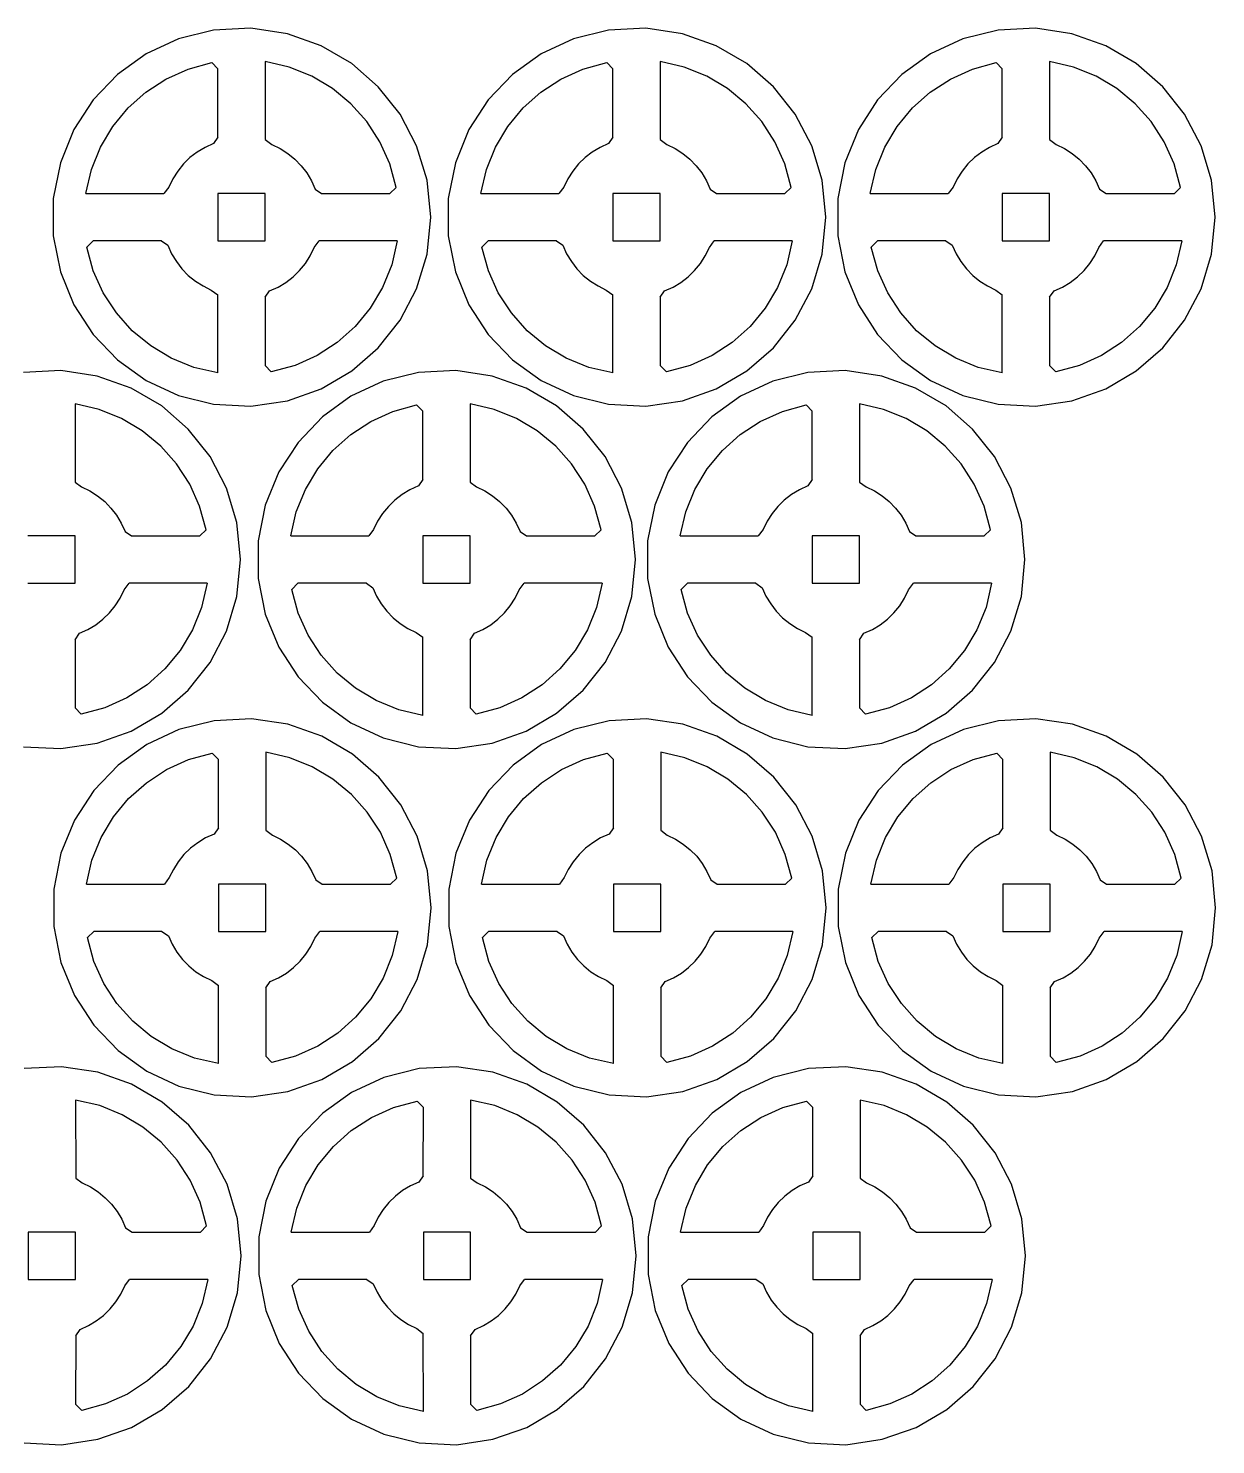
# Model space of a CAD drawing. Extents: x -453 to 453, y -307 to 307.
# Drawn here: x 261.2 to 449.5, y -246 to -21.4 of the extents above; entities that cross this region are included whole.
import ezdxf

# ---------------------------------------------------------------- set-up
doc = ezdxf.new("R2010")
doc.units = 0
doc.header["$MEASUREMENT"] = 0
doc.layers.get('0').update_dxf_attribs({"linetype": 'CONTINUOUS'})

msp = doc.modelspace()

# ---------------------------------------------------------------- linework, layer by layer
for p, q in [((290.6, -21.66), (285.01, -23.05)), ((296.52, -21.37), (290.6, -21.66)), ((302.3, -22.23), (296.52, -21.37)), ((307.67, -24.13), (302.3, -22.23)), ((353.24, -21.66), (347.66, -23.05)), ((359.17, -21.37), (353.24, -21.66)), ((364.95, -22.23), (359.17, -21.37)), ((370.31, -24.13), (364.95, -22.23)), ((415.01, -21.66), (409.42, -23.05)), ((420.93, -21.37), (415.01, -21.66)), ((426.71, -22.23), (420.93, -21.37)), ((432.08, -24.13), (426.71, -22.23)), ((285.01, -23.05), (279.89, -25.43)), ((312.51, -26.96), (307.67, -24.13)), ((347.66, -23.05), (342.54, -25.43)), ((375.16, -26.96), (370.31, -24.13)), ((409.42, -23.05), (404.3, -25.43)), ((436.92, -26.96), (432.08, -24.13)), ((279.89, -25.43), (275.35, -28.7)), ((286.54, -27.83), (290.3, -26.8)), ((290.3, -26.8), (291.27, -27.8)), ((302.59, -27.52), (298.78, -26.64)), ((298.78, -26.64), (298.78, -39.02)), ((342.54, -25.43), (338, -28.7)), ((349.18, -27.83), (352.95, -26.8)), ((352.95, -26.8), (353.92, -27.8)), ((365.24, -27.52), (361.42, -26.64)), ((361.42, -26.64), (361.43, -39.02)), ((404.3, -25.43), (399.76, -28.7)), ((410.95, -27.83), (414.71, -26.8)), ((414.71, -26.8), (415.68, -27.8)), ((427, -27.52), (423.18, -26.64)), ((423.18, -26.64), (423.19, -39.02)), ((275.35, -28.7), (271.5, -32.73)), ((283.04, -29.41), (286.54, -27.83)), ((291.27, -38.64), (291.27, -27.8)), ((306.16, -28.96), (302.59, -27.52)), ((309.43, -30.92), (306.16, -28.96)), ((316.72, -30.63), (312.51, -26.96)), ((338, -28.7), (334.14, -32.73)), ((345.69, -29.41), (349.18, -27.83)), ((353.92, -38.64), (353.92, -27.8)), ((368.81, -28.96), (365.24, -27.52)), ((372.08, -30.92), (368.81, -28.96)), ((379.37, -30.63), (375.16, -26.96)), ((399.76, -28.7), (395.91, -32.73)), ((407.45, -29.41), (410.95, -27.83)), ((415.68, -38.64), (415.68, -27.8)), ((430.57, -28.96), (427, -27.52)), ((433.84, -30.92), (430.57, -28.96)), ((441.13, -30.63), (436.92, -26.96)), ((279.85, -31.48), (283.04, -29.41)), ((312.36, -33.33), (309.43, -30.92)), ((320.19, -35.01), (316.72, -30.63)), ((342.5, -31.48), (345.69, -29.41)), ((375, -33.33), (372.08, -30.92)), ((382.83, -35.01), (379.37, -30.63)), ((404.26, -31.48), (407.45, -29.41)), ((436.77, -33.33), (433.84, -30.92)), ((444.6, -35.01), (441.13, -30.63)), ((271.5, -32.73), (268.44, -37.43)), ((277.02, -34), (279.85, -31.48)), ((314.88, -36.16), (312.36, -33.33)), ((334.14, -32.73), (331.09, -37.43)), ((339.67, -34), (342.5, -31.48)), ((377.53, -36.16), (375, -33.33)), ((395.91, -32.73), (392.85, -37.43)), ((401.43, -34), (404.26, -31.48)), ((439.29, -36.16), (436.77, -33.33)), ((274.61, -36.93), (277.02, -34)), ((322.8, -39.99), (320.19, -35.01)), ((337.25, -36.93), (339.67, -34)), ((385.45, -39.99), (382.83, -35.01)), ((399.02, -36.93), (401.43, -34)), ((447.21, -39.99), (444.6, -35.01)), ((268.44, -37.43), (266.3, -42.68)), ((272.65, -40.2), (274.61, -36.93)), ((316.95, -39.35), (314.88, -36.16)), ((331.09, -37.43), (328.94, -42.68)), ((335.3, -40.2), (337.25, -36.93)), ((379.6, -39.35), (377.53, -36.16)), ((392.85, -37.43), (390.71, -42.68)), ((397.06, -40.2), (399.02, -36.93)), ((441.36, -39.35), (439.29, -36.16)), ((271.21, -43.77), (272.65, -40.2)), ((289.24, -40.25), (288, -41)), ((290.57, -39.65), (289.24, -40.25)), ((291.27, -38.64), (290.57, -39.65)), ((298.78, -39.02), (299.82, -39.79)), ((299.82, -39.79), (301.13, -40.43)), ((301.13, -40.43), (302.35, -41.21)), ((318.53, -42.85), (316.95, -39.35)), ((324.45, -45.47), (322.8, -39.99)), ((333.86, -43.77), (335.3, -40.2)), ((351.89, -40.25), (350.64, -41)), ((353.22, -39.65), (351.89, -40.25)), ((353.92, -38.64), (353.22, -39.65)), ((361.43, -39.02), (362.46, -39.79)), ((362.46, -39.79), (363.78, -40.43)), ((363.78, -40.43), (365, -41.21)), ((381.18, -42.85), (379.6, -39.35)), ((387.1, -45.47), (385.45, -39.99)), ((395.62, -43.77), (397.06, -40.2)), ((413.65, -40.25), (412.41, -41)), ((414.98, -39.65), (413.65, -40.25)), ((415.68, -38.64), (414.98, -39.65)), ((423.19, -39.02), (424.23, -39.79)), ((424.23, -39.79), (425.54, -40.43)), ((425.54, -40.43), (426.76, -41.21)), ((442.94, -42.85), (441.36, -39.35)), ((448.86, -45.47), (447.21, -39.99)), ((266.3, -42.68), (265.17, -48.36)), ((286.85, -41.88), (285.81, -42.89)), ((288, -41), (286.85, -41.88)), ((302.35, -41.21), (303.47, -42.12)), ((303.47, -42.12), (304.48, -43.16)), ((328.94, -42.68), (327.82, -48.36)), ((349.5, -41.88), (348.46, -42.89)), ((350.64, -41), (349.5, -41.88)), ((365, -41.21), (366.12, -42.12)), ((366.12, -42.12), (367.12, -43.16)), ((390.71, -42.68), (389.58, -48.36)), ((411.26, -41.88), (410.22, -42.89)), ((412.41, -41), (411.26, -41.88)), ((426.76, -41.21), (427.88, -42.12)), ((427.88, -42.12), (428.89, -43.16)), ((270.33, -47.58), (271.21, -43.77)), ((284.9, -44.01), (284.12, -45.23)), ((285.81, -42.89), (284.9, -44.01)), ((304.48, -43.16), (305.36, -44.31)), ((305.36, -44.31), (306.11, -45.55)), ((319.56, -46.61), (318.53, -42.85)), ((332.97, -47.58), (333.86, -43.77)), ((347.55, -44.01), (346.76, -45.23)), ((348.46, -42.89), (347.55, -44.01)), ((367.12, -43.16), (368.01, -44.31)), ((368.01, -44.31), (368.75, -45.55)), ((382.2, -46.61), (381.18, -42.85)), ((394.74, -47.58), (395.62, -43.77)), ((409.31, -44.01), (408.53, -45.23)), ((410.22, -42.89), (409.31, -44.01)), ((428.89, -43.16), (429.77, -44.31)), ((429.77, -44.31), (430.52, -45.55)), ((443.97, -46.61), (442.94, -42.85)), ((283.48, -46.54), (282.71, -47.58)), ((284.12, -45.23), (283.48, -46.54)), ((306.11, -45.55), (306.71, -46.88)), ((306.71, -46.88), (307.72, -47.58)), ((318.56, -47.58), (319.56, -46.61)), ((325.03, -51.34), (324.45, -45.47)), ((346.12, -46.54), (345.36, -47.58)), ((346.76, -45.23), (346.12, -46.54)), ((368.75, -45.55), (369.35, -46.88)), ((369.35, -46.88), (370.37, -47.58)), ((381.21, -47.58), (382.2, -46.61)), ((387.67, -51.34), (387.1, -45.47)), ((407.89, -46.54), (407.12, -47.58)), ((408.53, -45.23), (407.89, -46.54)), ((430.52, -45.55), (431.12, -46.88)), ((431.12, -46.88), (432.13, -47.58)), ((442.97, -47.58), (443.97, -46.61)), ((449.43, -51.34), (448.86, -45.47)), ((265.17, -48.36), (265.17, -54.31)), ((270.33, -47.58), (282.71, -47.58)), ((298.78, -47.58), (291.28, -47.58)), ((291.28, -47.58), (291.28, -55.09)), ((298.78, -55.09), (298.78, -47.58)), ((307.72, -47.58), (318.56, -47.58)), ((327.82, -48.36), (327.82, -54.31)), ((332.97, -47.58), (345.36, -47.58)), ((353.92, -47.58), (353.92, -55.09)), ((361.42, -47.58), (353.92, -47.58)), ((361.42, -55.09), (361.42, -47.58)), ((370.37, -47.58), (381.21, -47.58)), ((389.58, -48.36), (389.58, -54.31)), ((394.74, -47.58), (407.12, -47.58)), ((415.68, -47.58), (415.68, -55.09)), ((423.18, -47.58), (415.68, -47.58)), ((423.18, -55.09), (423.18, -47.58)), ((432.13, -47.58), (442.97, -47.58)), ((324.45, -57.2), (325.03, -51.34)), ((387.1, -57.2), (387.67, -51.34)), ((448.86, -57.2), (449.43, -51.34)), ((265.17, -54.31), (266.3, -59.99)), ((270.49, -56.06), (271.49, -55.09)), ((271.52, -59.82), (270.49, -56.06)), ((282.33, -55.09), (271.49, -55.09)), ((282.33, -55.09), (283.34, -55.79)), ((283.34, -55.79), (283.94, -57.12)), ((291.28, -55.09), (298.78, -55.09)), ((305.93, -57.44), (306.57, -56.13)), ((306.57, -56.13), (307.34, -55.09)), ((319.72, -55.09), (307.34, -55.09)), ((319.72, -55.09), (318.84, -58.9)), ((327.82, -54.31), (328.94, -59.99)), ((333.14, -56.06), (334.14, -55.09)), ((334.17, -59.82), (333.14, -56.06)), ((344.97, -55.09), (334.14, -55.09)), ((344.97, -55.09), (345.99, -55.79)), ((345.99, -55.79), (346.59, -57.12)), ((353.92, -55.09), (361.42, -55.09)), ((368.58, -57.44), (369.22, -56.13)), ((369.22, -56.13), (369.98, -55.09)), ((382.37, -55.09), (369.98, -55.09)), ((382.37, -55.09), (381.49, -58.9)), ((389.58, -54.31), (390.71, -59.99)), ((394.9, -56.06), (395.9, -55.09)), ((395.93, -59.82), (394.9, -56.06)), ((406.74, -55.09), (395.9, -55.09)), ((406.74, -55.09), (407.75, -55.79)), ((407.75, -55.79), (408.35, -57.12)), ((415.68, -55.09), (423.18, -55.09)), ((430.34, -57.44), (430.98, -56.13)), ((430.98, -56.13), (431.75, -55.09)), ((444.13, -55.09), (431.75, -55.09)), ((444.13, -55.09), (443.25, -58.9)), ((283.94, -57.12), (284.69, -58.36)), ((284.69, -58.36), (285.57, -59.51)), ((305.15, -58.66), (305.93, -57.44)), ((322.8, -62.68), (324.45, -57.2)), ((346.59, -57.12), (347.34, -58.36)), ((347.34, -58.36), (348.22, -59.51)), ((367.8, -58.66), (368.58, -57.44)), ((385.45, -62.68), (387.1, -57.2)), ((408.35, -57.12), (409.1, -58.36)), ((409.1, -58.36), (409.98, -59.51)), ((429.56, -58.66), (430.34, -57.44)), ((447.21, -62.68), (448.86, -57.2)), ((266.3, -59.99), (268.44, -65.24)), ((273.1, -63.32), (271.52, -59.82)), ((285.57, -59.51), (286.58, -60.55)), ((286.58, -60.55), (287.7, -61.46)), ((303.2, -60.79), (304.24, -59.78)), ((304.24, -59.78), (305.15, -58.66)), ((318.84, -58.9), (317.4, -62.47)), ((328.94, -59.99), (331.09, -65.24)), ((335.74, -63.32), (334.17, -59.82)), ((348.22, -59.51), (349.23, -60.55)), ((349.23, -60.55), (350.35, -61.46)), ((365.85, -60.79), (366.88, -59.78)), ((366.88, -59.78), (367.8, -58.66)), ((381.49, -58.9), (380.04, -62.47)), ((390.71, -59.99), (392.85, -65.24)), ((397.51, -63.32), (395.93, -59.82)), ((409.98, -59.51), (410.99, -60.55)), ((410.99, -60.55), (412.11, -61.46)), ((427.61, -60.79), (428.65, -59.78)), ((428.65, -59.78), (429.56, -58.66)), ((443.25, -58.9), (441.81, -62.47)), ((287.7, -61.46), (288.92, -62.24)), ((288.92, -62.24), (290.23, -62.88)), ((290.23, -62.88), (291.27, -63.65)), ((299.48, -63.02), (300.81, -62.42)), ((300.81, -62.42), (302.05, -61.67)), ((302.05, -61.67), (303.2, -60.79)), ((317.4, -62.47), (315.44, -65.74)), ((320.19, -67.66), (322.8, -62.68)), ((350.35, -61.46), (351.57, -62.24)), ((351.57, -62.24), (352.88, -62.88)), ((352.88, -62.88), (353.92, -63.65)), ((362.12, -63.02), (363.46, -62.42)), ((363.46, -62.42), (364.7, -61.67)), ((364.7, -61.67), (365.85, -60.79)), ((380.04, -62.47), (378.09, -65.74)), ((382.83, -67.66), (385.45, -62.68)), ((412.11, -61.46), (413.33, -62.24)), ((413.33, -62.24), (414.64, -62.88)), ((414.64, -62.88), (415.68, -63.65)), ((423.89, -63.02), (425.22, -62.42)), ((425.22, -62.42), (426.46, -61.67)), ((426.46, -61.67), (427.61, -60.79)), ((441.81, -62.47), (439.85, -65.74)), ((444.6, -67.66), (447.21, -62.68)), ((275.17, -66.51), (273.1, -63.32)), ((291.27, -76.03), (291.27, -63.65)), ((298.78, -64.03), (299.48, -63.02)), ((298.78, -64.03), (298.78, -74.87)), ((337.82, -66.51), (335.74, -63.32)), ((353.92, -76.03), (353.92, -63.65)), ((361.43, -64.03), (361.42, -74.87)), ((361.43, -64.03), (362.12, -63.02)), ((399.58, -66.51), (397.51, -63.32)), ((415.68, -76.03), (415.68, -63.65)), ((423.19, -64.03), (423.89, -63.02)), ((423.19, -64.03), (423.19, -74.87)), ((268.44, -65.24), (271.5, -69.94)), ((277.69, -69.34), (275.17, -66.51)), ((315.44, -65.74), (313.03, -68.67)), ((331.09, -65.24), (334.14, -69.94)), ((340.34, -69.34), (337.82, -66.51)), ((378.09, -65.74), (375.67, -68.67)), ((392.85, -65.24), (395.91, -69.94)), ((402.1, -69.34), (399.58, -66.51)), ((439.85, -65.74), (437.44, -68.67)), ((280.62, -71.75), (277.69, -69.34)), ((313.03, -68.67), (310.2, -71.19)), ((316.72, -72.04), (320.19, -67.66)), ((343.26, -71.75), (340.34, -69.34)), ((375.67, -68.67), (372.84, -71.19)), ((379.37, -72.04), (382.83, -67.66)), ((405.03, -71.75), (402.1, -69.34)), ((437.44, -68.67), (434.61, -71.19)), ((441.13, -72.04), (444.6, -67.66)), ((271.5, -69.94), (275.35, -73.97)), ((283.89, -73.71), (280.62, -71.75)), ((310.2, -71.19), (307.01, -73.26)), ((334.14, -69.94), (338, -73.97)), ((346.53, -73.71), (343.26, -71.75)), ((372.84, -71.19), (369.66, -73.26)), ((395.91, -69.94), (399.76, -73.97)), ((408.3, -73.71), (405.03, -71.75)), ((434.61, -71.19), (431.42, -73.26)), ((275.35, -73.97), (279.89, -77.24)), ((287.46, -75.15), (283.89, -73.71)), ((307.01, -73.26), (303.51, -74.84)), ((312.51, -75.71), (316.72, -72.04)), ((338, -73.97), (342.54, -77.24)), ((350.1, -75.15), (346.53, -73.71)), ((369.66, -73.26), (366.16, -74.84)), ((375.16, -75.71), (379.37, -72.04)), ((399.76, -73.97), (404.3, -77.24)), ((411.87, -75.15), (408.3, -73.71)), ((431.42, -73.26), (427.92, -74.84)), ((436.92, -75.71), (441.13, -72.04)), ((266.37, -75.67), (260.44, -75.96)), ((272.15, -76.53), (266.37, -75.67)), ((291.27, -76.03), (287.46, -75.15)), ((299.75, -75.87), (298.78, -74.87)), ((303.51, -74.84), (299.75, -75.87)), ((307.67, -78.54), (312.51, -75.71)), ((323.09, -75.96), (317.5, -77.35)), ((329.02, -75.67), (323.09, -75.96)), ((334.79, -76.53), (329.02, -75.67)), ((353.92, -76.03), (350.1, -75.15)), ((362.4, -75.87), (361.42, -74.87)), ((366.16, -74.84), (362.4, -75.87)), ((370.31, -78.54), (375.16, -75.71)), ((384.85, -75.96), (379.27, -77.35)), ((390.78, -75.67), (384.85, -75.96)), ((396.56, -76.53), (390.78, -75.67)), ((415.68, -76.03), (411.87, -75.15)), ((424.16, -75.87), (423.19, -74.87)), ((427.92, -74.84), (424.16, -75.87)), ((432.08, -78.54), (436.92, -75.71)), ((277.51, -78.43), (272.15, -76.53)), ((282.36, -81.27), (277.51, -78.43)), ((279.89, -77.24), (285.01, -79.62)), ((302.3, -80.44), (307.67, -78.54)), ((317.5, -77.35), (312.38, -79.74)), ((340.16, -78.43), (334.79, -76.53)), ((345, -81.27), (340.16, -78.43)), ((342.54, -77.24), (347.66, -79.62)), ((364.95, -80.44), (370.31, -78.54)), ((379.27, -77.35), (374.15, -79.74)), ((401.92, -78.43), (396.56, -76.53)), ((406.77, -81.27), (401.92, -78.43)), ((404.3, -77.24), (409.42, -79.62)), ((426.71, -80.44), (432.08, -78.54)), ((285.01, -79.62), (290.6, -81.01)), ((296.52, -81.3), (302.3, -80.44)), ((312.38, -79.74), (307.84, -83)), ((347.66, -79.62), (353.24, -81.01)), ((359.17, -81.3), (364.95, -80.44)), ((374.15, -79.74), (369.61, -83)), ((409.42, -79.62), (415.01, -81.01)), ((420.93, -81.3), (426.71, -80.44)), ((272.44, -81.82), (268.62, -80.94)), ((268.62, -80.94), (268.63, -93.33)), ((276.01, -83.27), (272.44, -81.82)), ((286.57, -84.93), (282.36, -81.27)), ((290.6, -81.01), (296.52, -81.3)), ((307.84, -83), (303.99, -87.04)), ((315.53, -83.71), (319.03, -82.13)), ((319.03, -82.13), (322.79, -81.11)), ((322.79, -81.11), (323.77, -82.1)), ((323.77, -92.94), (323.77, -82.1)), ((335.09, -81.82), (331.27, -80.94)), ((331.27, -80.94), (331.27, -93.33)), ((338.66, -83.27), (335.09, -81.82)), ((349.21, -84.93), (345, -81.27)), ((353.24, -81.01), (359.17, -81.3)), ((369.61, -83), (365.75, -87.04)), ((377.3, -83.71), (380.8, -82.13)), ((380.8, -82.13), (384.56, -81.11)), ((384.56, -81.11), (385.53, -82.1)), ((385.53, -92.94), (385.53, -82.1)), ((396.85, -81.82), (393.03, -80.94)), ((393.03, -80.94), (393.04, -93.33)), ((400.42, -83.27), (396.85, -81.82)), ((410.98, -84.93), (406.77, -81.27)), ((415.01, -81.01), (420.93, -81.3)), ((279.28, -85.22), (276.01, -83.27)), ((282.2, -87.64), (279.28, -85.22)), ((290.04, -89.31), (286.57, -84.93)), ((312.35, -85.78), (315.53, -83.71)), ((341.93, -85.22), (338.66, -83.27)), ((344.85, -87.64), (341.93, -85.22)), ((352.68, -89.31), (349.21, -84.93)), ((374.11, -85.78), (377.3, -83.71)), ((403.69, -85.22), (400.42, -83.27)), ((406.61, -87.64), (403.69, -85.22)), ((414.45, -89.31), (410.98, -84.93)), ((303.99, -87.04), (300.94, -91.73)), ((309.52, -88.31), (312.35, -85.78)), ((365.75, -87.04), (362.7, -91.73)), ((371.28, -88.31), (374.11, -85.78)), ((284.73, -90.46), (282.2, -87.64)), ((292.65, -94.29), (290.04, -89.31)), ((307.1, -91.23), (309.52, -88.31)), ((347.37, -90.46), (344.85, -87.64)), ((355.3, -94.29), (352.68, -89.31)), ((368.87, -91.23), (371.28, -88.31)), ((409.14, -90.46), (406.61, -87.64)), ((417.06, -94.29), (414.45, -89.31)), ((286.8, -93.65), (284.73, -90.46)), ((300.94, -91.73), (298.79, -96.98)), ((305.15, -94.5), (307.1, -91.23)), ((349.45, -93.65), (347.37, -90.46)), ((362.7, -91.73), (360.55, -96.98)), ((366.91, -94.5), (368.87, -91.23)), ((411.21, -93.65), (409.14, -90.46)), ((268.63, -93.33), (269.67, -94.09)), ((269.67, -94.09), (270.98, -94.73)), ((288.38, -97.15), (286.8, -93.65)), ((294.3, -99.77), (292.65, -94.29)), ((323.07, -93.96), (321.74, -94.56)), ((323.77, -92.94), (323.07, -93.96)), ((331.27, -93.33), (332.31, -94.09)), ((332.31, -94.09), (333.62, -94.73)), ((351.02, -97.15), (349.45, -93.65)), ((356.94, -99.77), (355.3, -94.29)), ((384.83, -93.96), (383.5, -94.56)), ((385.53, -92.94), (384.83, -93.96)), ((393.04, -93.33), (394.07, -94.09)), ((394.07, -94.09), (395.39, -94.73)), ((412.79, -97.15), (411.21, -93.65)), ((418.71, -99.77), (417.06, -94.29)), ((270.98, -94.73), (272.2, -95.51)), ((272.2, -95.51), (273.32, -96.43)), ((273.32, -96.43), (274.32, -97.46)), ((303.7, -98.07), (305.15, -94.5)), ((319.34, -96.19), (318.31, -97.19)), ((320.49, -95.3), (319.34, -96.19)), ((321.74, -94.56), (320.49, -95.3)), ((333.62, -94.73), (334.85, -95.51)), ((334.85, -95.51), (335.96, -96.43)), ((335.96, -96.43), (336.97, -97.46)), ((365.47, -98.07), (366.91, -94.5)), ((381.11, -96.19), (380.07, -97.19)), ((382.25, -95.3), (381.11, -96.19)), ((383.5, -94.56), (382.25, -95.3)), ((395.39, -94.73), (396.61, -95.51)), ((396.61, -95.51), (397.73, -96.43)), ((397.73, -96.43), (398.73, -97.46)), ((274.32, -97.46), (275.21, -98.61)), ((275.21, -98.61), (275.95, -99.85)), ((289.41, -100.91), (288.38, -97.15)), ((298.79, -96.98), (297.67, -102.66)), ((302.82, -101.89), (303.7, -98.07)), ((317.39, -98.31), (316.61, -99.53)), ((318.31, -97.19), (317.39, -98.31)), ((336.97, -97.46), (337.85, -98.61)), ((337.85, -98.61), (338.6, -99.85)), ((352.05, -100.91), (351.02, -97.15)), ((360.55, -96.98), (359.43, -102.66)), ((364.59, -101.89), (365.47, -98.07)), ((379.16, -98.31), (378.37, -99.53)), ((380.07, -97.19), (379.16, -98.31)), ((398.73, -97.46), (399.62, -98.61)), ((399.62, -98.61), (400.36, -99.85)), ((413.81, -100.91), (412.79, -97.15)), ((275.95, -99.85), (276.56, -101.19)), ((288.41, -101.89), (289.41, -100.91)), ((294.87, -105.64), (294.3, -99.77)), ((315.97, -100.85), (315.21, -101.88)), ((316.61, -99.53), (315.97, -100.85)), ((338.6, -99.85), (339.2, -101.19)), ((351.05, -101.89), (352.05, -100.91)), ((357.52, -105.64), (356.94, -99.77)), ((377.74, -100.85), (376.97, -101.88)), ((378.37, -99.53), (377.74, -100.85)), ((400.36, -99.85), (400.97, -101.19)), ((412.82, -101.89), (413.81, -100.91)), ((419.28, -105.64), (418.71, -99.77)), ((268.62, -101.89), (261.12, -101.89)), ((268.62, -109.39), (268.62, -101.89)), ((276.56, -101.19), (277.57, -101.88)), ((277.57, -101.88), (288.41, -101.89)), ((297.67, -102.66), (297.67, -108.61)), ((302.82, -101.89), (315.21, -101.88)), ((323.77, -101.89), (323.77, -109.39)), ((331.27, -101.89), (323.77, -101.89)), ((331.27, -109.39), (331.27, -101.89)), ((339.2, -101.19), (340.22, -101.88)), ((340.22, -101.88), (351.05, -101.89)), ((359.43, -102.66), (359.43, -108.61)), ((364.59, -101.89), (376.97, -101.88)), ((385.53, -101.89), (385.53, -109.39)), ((393.03, -101.89), (385.53, -101.89)), ((393.03, -109.39), (393.03, -101.89)), ((400.97, -101.19), (401.98, -101.88)), ((401.98, -101.88), (412.82, -101.89)), ((294.3, -111.5), (294.87, -105.64)), ((356.94, -111.5), (357.52, -105.64)), ((418.71, -111.5), (419.28, -105.64)), ((261.12, -109.39), (268.62, -109.39)), ((276.42, -110.43), (277.18, -109.39)), ((289.57, -109.39), (277.18, -109.39)), ((289.57, -109.39), (288.69, -113.21)), ((297.67, -108.61), (298.79, -114.3)), ((302.99, -110.36), (303.98, -109.39)), ((314.82, -109.39), (303.98, -109.39)), ((314.82, -109.39), (315.84, -110.09)), ((323.77, -109.39), (331.27, -109.39)), ((339.07, -110.43), (339.83, -109.39)), ((352.22, -109.39), (339.83, -109.39)), ((352.22, -109.39), (351.33, -113.21)), ((359.43, -108.61), (360.55, -114.3)), ((364.75, -110.36), (365.75, -109.39)), ((376.58, -109.39), (365.75, -109.39)), ((376.58, -109.39), (377.6, -110.09)), ((385.53, -109.39), (393.03, -109.39)), ((400.83, -110.43), (401.59, -109.39)), ((413.98, -109.39), (401.59, -109.39)), ((413.98, -109.39), (413.1, -113.21)), ((275, -112.96), (275.78, -111.74)), ((275.78, -111.74), (276.42, -110.43)), ((292.65, -116.98), (294.3, -111.5)), ((304.01, -114.12), (302.99, -110.36)), ((315.84, -110.09), (316.44, -111.42)), ((316.44, -111.42), (317.19, -112.67)), ((337.64, -112.96), (338.43, -111.74)), ((338.43, -111.74), (339.07, -110.43)), ((355.3, -116.98), (356.94, -111.5)), ((365.78, -114.12), (364.75, -110.36)), ((377.6, -110.09), (378.2, -111.42)), ((378.2, -111.42), (378.95, -112.67)), ((399.41, -112.96), (400.19, -111.74)), ((400.19, -111.74), (400.83, -110.43)), ((417.06, -116.98), (418.71, -111.5)), ((273.05, -115.09), (274.08, -114.08)), ((274.08, -114.08), (275, -112.96)), ((288.69, -113.21), (287.24, -116.78)), ((298.79, -114.3), (300.94, -119.54)), ((305.59, -117.62), (304.01, -114.12)), ((317.19, -112.67), (318.07, -113.81)), ((318.07, -113.81), (319.07, -114.85)), ((335.69, -115.09), (336.73, -114.08)), ((336.73, -114.08), (337.64, -112.96)), ((351.33, -113.21), (349.89, -116.78)), ((360.55, -114.3), (362.7, -119.54)), ((367.35, -117.62), (365.78, -114.12)), ((378.95, -112.67), (379.83, -113.81)), ((379.83, -113.81), (380.84, -114.85)), ((397.46, -115.09), (398.49, -114.08)), ((398.49, -114.08), (399.41, -112.96)), ((413.1, -113.21), (411.65, -116.78)), ((269.32, -117.32), (270.66, -116.72)), ((270.66, -116.72), (271.9, -115.97)), ((271.9, -115.97), (273.05, -115.09)), ((287.24, -116.78), (285.29, -120.05)), ((319.07, -114.85), (320.19, -115.76)), ((320.19, -115.76), (321.42, -116.55)), ((321.42, -116.55), (322.73, -117.18)), ((331.97, -117.32), (333.3, -116.72)), ((333.3, -116.72), (334.55, -115.97)), ((334.55, -115.97), (335.69, -115.09)), ((349.89, -116.78), (347.94, -120.05)), ((380.84, -114.85), (381.96, -115.76)), ((381.96, -115.76), (383.18, -116.55)), ((383.18, -116.55), (384.49, -117.18)), ((393.73, -117.32), (395.07, -116.72)), ((395.07, -116.72), (396.31, -115.97)), ((396.31, -115.97), (397.46, -115.09)), ((411.65, -116.78), (409.7, -120.05)), ((268.63, -118.34), (268.62, -129.17)), ((268.63, -118.34), (269.32, -117.32)), ((290.04, -121.97), (292.65, -116.98)), ((307.66, -120.81), (305.59, -117.62)), ((322.73, -117.18), (323.77, -117.95)), ((323.77, -130.34), (323.77, -117.95)), ((331.27, -118.34), (331.97, -117.32)), ((331.27, -118.34), (331.27, -129.17)), ((352.68, -121.97), (355.3, -116.98)), ((369.43, -120.81), (367.35, -117.62)), ((384.49, -117.18), (385.53, -117.95)), ((385.53, -130.34), (385.53, -117.95)), ((393.04, -118.34), (393.03, -129.17)), ((393.04, -118.34), (393.73, -117.32)), ((414.45, -121.97), (417.06, -116.98)), ((285.29, -120.05), (282.87, -122.97)), ((300.94, -119.54), (303.99, -124.24)), ((310.19, -123.64), (307.66, -120.81)), ((347.94, -120.05), (345.52, -122.97)), ((362.7, -119.54), (365.75, -124.24)), ((371.95, -123.64), (369.43, -120.81)), ((409.7, -120.05), (407.28, -122.97)), ((282.87, -122.97), (280.05, -125.49)), ((286.57, -126.35), (290.04, -121.97)), ((345.52, -122.97), (342.69, -125.49)), ((349.21, -126.35), (352.68, -121.97)), ((407.28, -122.97), (404.46, -125.49)), ((410.98, -126.35), (414.45, -121.97)), ((280.05, -125.49), (276.86, -127.57)), ((303.99, -124.24), (307.84, -128.27)), ((313.11, -126.05), (310.19, -123.64)), ((342.69, -125.49), (339.5, -127.57)), ((365.75, -124.24), (369.61, -128.27)), ((374.87, -126.05), (371.95, -123.64)), ((404.46, -125.49), (401.27, -127.57)), ((276.86, -127.57), (273.36, -129.14)), ((282.36, -130.01), (286.57, -126.35)), ((316.38, -128.01), (313.11, -126.05)), ((319.95, -129.45), (316.38, -128.01)), ((339.5, -127.57), (336, -129.14)), ((345, -130.01), (349.21, -126.35)), ((378.14, -128.01), (374.87, -126.05)), ((381.71, -129.45), (378.14, -128.01)), ((401.27, -127.57), (397.77, -129.14)), ((406.77, -130.01), (410.98, -126.35)), ((269.6, -130.17), (268.62, -129.17)), ((273.36, -129.14), (269.6, -130.17)), ((277.51, -132.85), (282.36, -130.01)), ((307.84, -128.27), (312.38, -131.54)), ((323.77, -130.34), (319.95, -129.45)), ((332.24, -130.17), (331.27, -129.17)), ((336, -129.14), (332.24, -130.17)), ((340.16, -132.85), (345, -130.01)), ((369.61, -128.27), (374.15, -131.54)), ((385.53, -130.34), (381.71, -129.45)), ((394.01, -130.17), (393.03, -129.17)), ((397.77, -129.14), (394.01, -130.17)), ((401.92, -132.85), (406.77, -130.01)), ((290.68, -131.2), (285.1, -132.59)), ((296.61, -130.91), (290.68, -131.2)), ((302.39, -131.76), (296.61, -130.91)), ((307.75, -133.66), (302.39, -131.76)), ((312.38, -131.54), (317.5, -133.92)), ((353.33, -131.2), (347.74, -132.59)), ((359.26, -130.91), (353.33, -131.2)), ((365.03, -131.76), (359.26, -130.91)), ((370.4, -133.66), (365.03, -131.76)), ((374.15, -131.54), (379.27, -133.92)), ((415.09, -131.2), (409.51, -132.59)), ((421.02, -130.91), (415.09, -131.2)), ((426.8, -131.76), (421.02, -130.91)), ((432.16, -133.66), (426.8, -131.76)), ((266.37, -135.6), (272.15, -134.75)), ((272.15, -134.75), (277.51, -132.85)), ((285.1, -132.59), (279.98, -134.97)), ((312.6, -136.5), (307.75, -133.66)), ((317.5, -133.92), (323.09, -135.31)), ((329.02, -135.6), (334.79, -134.75)), ((334.79, -134.75), (340.16, -132.85)), ((347.74, -132.59), (342.62, -134.97)), ((375.24, -136.5), (370.4, -133.66)), ((379.27, -133.92), (384.85, -135.31)), ((390.78, -135.6), (396.56, -134.75)), ((396.56, -134.75), (401.92, -132.85)), ((409.51, -132.59), (404.39, -134.97)), ((437.01, -136.5), (432.16, -133.66)), ((260.44, -135.31), (266.37, -135.6)), ((279.98, -134.97), (275.44, -138.24)), ((286.63, -137.37), (290.39, -136.34)), ((290.39, -136.34), (291.36, -137.34)), ((302.68, -137.06), (298.86, -136.17)), ((298.86, -136.17), (298.87, -148.56)), ((316.81, -140.16), (312.6, -136.5)), ((323.09, -135.31), (329.02, -135.6)), ((342.62, -134.97), (338.08, -138.24)), ((349.27, -137.37), (353.03, -136.34)), ((353.03, -136.34), (354.01, -137.34)), ((365.33, -137.06), (361.51, -136.17)), ((361.51, -136.17), (361.51, -148.56)), ((379.45, -140.16), (375.24, -136.5)), ((384.85, -135.31), (390.78, -135.6)), ((404.39, -134.97), (399.85, -138.24)), ((411.04, -137.37), (414.8, -136.34)), ((414.8, -136.34), (415.77, -137.34)), ((427.09, -137.06), (423.27, -136.17)), ((423.27, -136.17), (423.28, -148.56)), ((441.22, -140.16), (437.01, -136.5)), ((275.44, -138.24), (271.58, -142.27)), ((279.94, -141.02), (283.13, -138.94)), ((283.13, -138.94), (286.63, -137.37)), ((291.36, -148.17), (291.36, -137.34)), ((306.25, -138.5), (302.68, -137.06)), ((309.52, -140.46), (306.25, -138.5)), ((338.08, -138.24), (334.23, -142.27)), ((342.58, -141.02), (345.77, -138.94)), ((345.77, -138.94), (349.27, -137.37)), ((354.01, -148.17), (354.01, -137.34)), ((368.9, -138.5), (365.33, -137.06)), ((372.17, -140.46), (368.9, -138.5)), ((399.85, -138.24), (395.99, -142.27)), ((404.35, -141.02), (407.54, -138.94)), ((407.54, -138.94), (411.04, -137.37)), ((415.77, -148.17), (415.77, -137.34)), ((430.66, -138.5), (427.09, -137.06)), ((433.93, -140.46), (430.66, -138.5)), ((277.11, -143.54), (279.94, -141.02)), ((312.44, -142.87), (309.52, -140.46)), ((320.28, -144.54), (316.81, -140.16)), ((339.76, -143.54), (342.58, -141.02)), ((375.09, -142.87), (372.17, -140.46)), ((382.92, -144.54), (379.45, -140.16)), ((401.52, -143.54), (404.35, -141.02)), ((436.85, -142.87), (433.93, -140.46)), ((444.69, -144.54), (441.22, -140.16)), ((271.58, -142.27), (268.53, -146.97)), ((274.7, -146.46), (277.11, -143.54)), ((314.97, -145.7), (312.44, -142.87)), ((334.23, -142.27), (331.18, -146.97)), ((337.34, -146.46), (339.76, -143.54)), ((377.61, -145.7), (375.09, -142.87)), ((395.99, -142.27), (392.94, -146.97)), ((399.11, -146.46), (401.52, -143.54)), ((439.38, -145.7), (436.85, -142.87)), ((317.04, -148.89), (314.97, -145.7)), ((322.89, -149.53), (320.28, -144.54)), ((379.69, -148.89), (377.61, -145.7)), ((385.54, -149.53), (382.92, -144.54)), ((441.45, -148.89), (439.38, -145.7)), ((447.3, -149.53), (444.69, -144.54)), ((268.53, -146.97), (266.38, -152.21)), ((272.74, -149.73), (274.7, -146.46)), ((291.36, -148.17), (290.66, -149.19)), ((331.18, -146.97), (329.03, -152.21)), ((335.39, -149.73), (337.34, -146.46)), ((354.01, -148.17), (353.31, -149.19)), ((392.94, -146.97), (390.79, -152.21)), ((397.15, -149.73), (399.11, -146.46)), ((415.77, -148.17), (415.07, -149.19)), ((271.3, -153.3), (272.74, -149.73)), ((289.33, -149.79), (288.08, -150.54)), ((290.66, -149.19), (289.33, -149.79)), ((298.87, -148.56), (299.91, -149.32)), ((299.91, -149.32), (301.22, -149.96)), ((301.22, -149.96), (302.44, -150.75)), ((318.62, -152.39), (317.04, -148.89)), ((324.54, -155.01), (322.89, -149.53)), ((333.94, -153.3), (335.39, -149.73)), ((351.97, -149.79), (350.73, -150.54)), ((353.31, -149.19), (351.97, -149.79)), ((361.51, -148.56), (362.55, -149.32)), ((362.55, -149.32), (363.86, -149.96)), ((363.86, -149.96), (365.08, -150.75)), ((381.26, -152.39), (379.69, -148.89)), ((387.18, -155.01), (385.54, -149.53)), ((395.71, -153.3), (397.15, -149.73)), ((413.74, -149.79), (412.49, -150.54)), ((415.07, -149.19), (413.74, -149.79)), ((423.28, -148.56), (424.31, -149.32)), ((424.31, -149.32), (425.63, -149.96)), ((425.63, -149.96), (426.85, -150.75)), ((443.03, -152.39), (441.45, -148.89)), ((448.95, -155.01), (447.3, -149.53)), ((266.38, -152.21), (265.26, -157.9)), ((285.9, -152.43), (284.99, -153.55)), ((286.94, -151.42), (285.9, -152.43)), ((288.08, -150.54), (286.94, -151.42)), ((302.44, -150.75), (303.56, -151.66)), ((303.56, -151.66), (304.56, -152.7)), ((304.56, -152.7), (305.45, -153.84)), ((319.65, -156.15), (318.62, -152.39)), ((329.03, -152.21), (327.9, -157.9)), ((348.55, -152.43), (347.63, -153.55)), ((349.58, -151.42), (348.55, -152.43)), ((350.73, -150.54), (349.58, -151.42)), ((365.08, -150.75), (366.2, -151.66)), ((366.2, -151.66), (367.21, -152.7)), ((367.21, -152.7), (368.09, -153.84)), ((382.29, -156.15), (381.26, -152.39)), ((390.79, -152.21), (389.67, -157.9)), ((410.31, -152.43), (409.4, -153.55)), ((411.35, -151.42), (410.31, -152.43)), ((412.49, -150.54), (411.35, -151.42)), ((426.85, -150.75), (427.97, -151.66)), ((427.97, -151.66), (428.97, -152.7)), ((428.97, -152.7), (429.86, -153.84)), ((444.05, -156.15), (443.03, -152.39)), ((270.42, -157.12), (271.3, -153.3)), ((284.21, -154.77), (283.57, -156.08)), ((284.99, -153.55), (284.21, -154.77)), ((305.45, -153.84), (306.19, -155.09)), ((333.06, -157.12), (333.94, -153.3)), ((346.85, -154.77), (346.21, -156.08)), ((347.63, -153.55), (346.85, -154.77)), ((368.09, -153.84), (368.84, -155.09)), ((394.83, -157.12), (395.71, -153.3)), ((408.61, -154.77), (407.98, -156.08)), ((409.4, -153.55), (408.61, -154.77)), ((429.86, -153.84), (430.6, -155.09)), ((270.42, -157.12), (282.8, -157.12)), ((283.57, -156.08), (282.8, -157.12)), ((298.86, -157.12), (291.36, -157.12)), ((291.36, -157.12), (291.36, -164.62)), ((298.86, -164.62), (298.86, -157.12)), ((306.19, -155.09), (306.8, -156.42)), ((306.8, -156.42), (307.81, -157.12)), ((307.81, -157.12), (318.65, -157.12)), ((318.65, -157.12), (319.65, -156.15)), ((325.11, -160.87), (324.54, -155.01)), ((333.06, -157.12), (345.45, -157.12)), ((346.21, -156.08), (345.45, -157.12)), ((354.01, -157.12), (354.01, -164.62)), ((361.51, -157.12), (354.01, -157.12)), ((361.51, -164.62), (361.51, -157.12)), ((368.84, -155.09), (369.44, -156.42)), ((369.44, -156.42), (370.46, -157.12)), ((370.46, -157.12), (381.29, -157.12)), ((381.29, -157.12), (382.29, -156.15)), ((387.76, -160.87), (387.18, -155.01)), ((394.83, -157.12), (407.21, -157.12)), ((407.98, -156.08), (407.21, -157.12)), ((415.77, -157.12), (415.77, -164.62)), ((423.27, -157.12), (415.77, -157.12)), ((423.27, -164.62), (423.27, -157.12)), ((430.6, -155.09), (431.2, -156.42)), ((431.2, -156.42), (432.22, -157.12)), ((432.22, -157.12), (443.06, -157.12)), ((443.06, -157.12), (444.05, -156.15)), ((449.52, -160.87), (448.95, -155.01)), ((265.26, -157.9), (265.26, -163.84)), ((327.9, -157.9), (327.9, -163.84)), ((389.67, -157.9), (389.67, -163.84)), ((324.54, -166.74), (325.11, -160.87)), ((387.18, -166.74), (387.76, -160.87)), ((448.95, -166.74), (449.52, -160.87)), ((265.26, -163.84), (266.38, -169.53)), ((327.9, -163.84), (329.03, -169.53)), ((389.67, -163.84), (390.79, -169.53)), ((270.58, -165.6), (271.58, -164.62)), ((271.61, -169.36), (270.58, -165.6)), ((282.41, -164.63), (271.58, -164.62)), ((282.41, -164.63), (283.43, -165.32)), ((283.43, -165.32), (284.03, -166.66)), ((291.36, -164.62), (298.86, -164.62)), ((306.02, -166.98), (306.66, -165.66)), ((306.66, -165.66), (307.42, -164.63)), ((319.81, -164.62), (307.42, -164.63)), ((319.81, -164.62), (318.93, -168.44)), ((333.23, -165.6), (334.22, -164.62)), ((334.25, -169.36), (333.23, -165.6)), ((345.06, -164.63), (334.22, -164.62)), ((345.06, -164.63), (346.08, -165.32)), ((346.08, -165.32), (346.68, -166.66)), ((354.01, -164.62), (361.51, -164.62)), ((368.67, -166.98), (369.31, -165.66)), ((369.31, -165.66), (370.07, -164.63)), ((382.46, -164.62), (370.07, -164.63)), ((382.46, -164.62), (381.57, -168.44)), ((394.99, -165.6), (395.99, -164.62)), ((396.02, -169.36), (394.99, -165.6)), ((406.82, -164.63), (395.99, -164.62)), ((406.82, -164.63), (407.84, -165.32)), ((407.84, -165.32), (408.44, -166.66)), ((415.77, -164.62), (423.27, -164.62)), ((430.43, -166.98), (431.07, -165.66)), ((431.07, -165.66), (431.83, -164.63)), ((444.22, -164.62), (431.83, -164.63)), ((444.22, -164.62), (443.34, -168.44)), ((284.03, -166.66), (284.78, -167.9)), ((284.78, -167.9), (285.66, -169.05)), ((304.32, -169.32), (305.24, -168.2)), ((305.24, -168.2), (306.02, -166.98)), ((318.93, -168.44), (317.48, -172.01)), ((322.89, -172.22), (324.54, -166.74)), ((346.68, -166.66), (347.43, -167.9)), ((347.43, -167.9), (348.31, -169.05)), ((366.97, -169.32), (367.88, -168.2)), ((367.88, -168.2), (368.67, -166.98)), ((381.57, -168.44), (380.13, -172.01)), ((385.54, -172.22), (387.18, -166.74)), ((408.44, -166.66), (409.19, -167.9)), ((409.19, -167.9), (410.07, -169.05)), ((428.73, -169.32), (429.65, -168.2)), ((429.65, -168.2), (430.43, -166.98)), ((443.34, -168.44), (441.89, -172.01)), ((447.3, -172.22), (448.95, -166.74)), ((266.38, -169.53), (268.53, -174.78)), ((273.18, -172.86), (271.61, -169.36)), ((285.66, -169.05), (286.67, -170.08)), ((286.67, -170.08), (287.79, -171)), ((302.14, -171.21), (303.29, -170.32)), ((303.29, -170.32), (304.32, -169.32)), ((329.03, -169.53), (331.18, -174.78)), ((335.83, -172.86), (334.25, -169.36)), ((348.31, -169.05), (349.31, -170.08)), ((349.31, -170.08), (350.43, -171)), ((364.79, -171.21), (365.93, -170.32)), ((365.93, -170.32), (366.97, -169.32)), ((390.79, -169.53), (392.94, -174.78)), ((397.59, -172.86), (396.02, -169.36)), ((410.07, -169.05), (411.08, -170.08)), ((411.08, -170.08), (412.2, -171)), ((426.55, -171.21), (427.7, -170.32)), ((427.7, -170.32), (428.73, -169.32)), ((275.26, -176.05), (273.18, -172.86)), ((287.79, -171), (289.01, -171.78)), ((289.01, -171.78), (290.32, -172.42)), ((290.32, -172.42), (291.36, -173.18)), ((298.87, -173.57), (299.56, -172.55)), ((299.56, -172.55), (300.9, -171.95)), ((300.9, -171.95), (302.14, -171.21)), ((317.48, -172.01), (315.53, -175.28)), ((320.28, -177.2), (322.89, -172.22)), ((337.9, -176.05), (335.83, -172.86)), ((350.43, -171), (351.65, -171.78)), ((351.65, -171.78), (352.97, -172.42)), ((352.97, -172.42), (354, -173.18)), ((361.51, -173.57), (362.21, -172.55)), ((362.21, -172.55), (363.54, -171.95)), ((363.54, -171.95), (364.79, -171.21)), ((380.13, -172.01), (378.18, -175.28)), ((382.92, -177.2), (385.54, -172.22)), ((399.67, -176.05), (397.59, -172.86)), ((412.2, -171), (413.42, -171.78)), ((413.42, -171.78), (414.73, -172.42)), ((414.73, -172.42), (415.77, -173.18)), ((423.28, -173.57), (423.97, -172.55)), ((423.97, -172.55), (425.31, -171.95)), ((425.31, -171.95), (426.55, -171.21)), ((441.89, -172.01), (439.94, -175.28)), ((444.69, -177.2), (447.3, -172.22)), ((268.53, -174.78), (271.58, -179.47)), ((291.36, -185.57), (291.36, -173.18)), ((298.87, -173.57), (298.86, -184.41)), ((331.18, -174.78), (334.23, -179.47)), ((354.01, -185.57), (354, -173.18)), ((361.51, -173.57), (361.51, -184.41)), ((392.94, -174.78), (395.99, -179.47)), ((415.77, -185.57), (415.77, -173.18)), ((423.28, -173.57), (423.27, -184.41)), ((277.78, -178.87), (275.26, -176.05)), ((315.53, -175.28), (313.11, -178.2)), ((316.81, -181.58), (320.28, -177.2)), ((340.43, -178.87), (337.9, -176.05)), ((378.18, -175.28), (375.76, -178.2)), ((379.45, -181.58), (382.92, -177.2)), ((402.19, -178.87), (399.67, -176.05)), ((439.94, -175.28), (437.52, -178.2)), ((441.22, -181.58), (444.69, -177.2)), ((271.58, -179.47), (275.44, -183.51)), ((280.7, -181.29), (277.78, -178.87)), ((313.11, -178.2), (310.29, -180.73)), ((334.23, -179.47), (338.08, -183.51)), ((343.35, -181.29), (340.43, -178.87)), ((375.76, -178.2), (372.93, -180.73)), ((395.99, -179.47), (399.85, -183.51)), ((405.11, -181.29), (402.19, -178.87)), ((437.52, -178.2), (434.7, -180.73)), ((283.97, -183.24), (280.7, -181.29)), ((310.29, -180.73), (307.1, -182.8)), ((312.6, -185.24), (316.81, -181.58)), ((346.62, -183.24), (343.35, -181.29)), ((372.93, -180.73), (369.74, -182.8)), ((375.24, -185.24), (379.45, -181.58)), ((408.38, -183.24), (405.11, -181.29)), ((434.7, -180.73), (431.51, -182.8)), ((437.01, -185.24), (441.22, -181.58)), ((275.44, -183.51), (279.98, -186.77)), ((287.54, -184.69), (283.97, -183.24)), ((307.1, -182.8), (303.6, -184.38)), ((338.08, -183.51), (342.62, -186.77)), ((350.19, -184.69), (346.62, -183.24)), ((369.74, -182.8), (366.24, -184.38)), ((399.85, -183.51), (404.39, -186.77)), ((411.95, -184.69), (408.38, -183.24)), ((431.51, -182.8), (428.01, -184.38)), ((266.46, -186.09), (260.53, -186.38)), ((272.24, -186.95), (266.46, -186.09)), ((291.36, -185.57), (287.54, -184.69)), ((299.84, -185.4), (298.86, -184.41)), ((303.6, -184.38), (299.84, -185.4)), ((307.75, -188.08), (312.6, -185.24)), ((323.18, -186.38), (317.59, -187.77)), ((329.1, -186.09), (323.18, -186.38)), ((334.88, -186.95), (329.1, -186.09)), ((354.01, -185.57), (350.19, -184.69)), ((362.48, -185.4), (361.51, -184.41)), ((366.24, -184.38), (362.48, -185.4)), ((370.4, -188.08), (375.24, -185.24)), ((384.94, -186.38), (379.35, -187.77)), ((390.87, -186.09), (384.94, -186.38)), ((396.65, -186.95), (390.87, -186.09)), ((415.77, -185.57), (411.95, -184.69)), ((424.25, -185.4), (423.27, -184.41)), ((428.01, -184.38), (424.25, -185.4)), ((432.16, -188.08), (437.01, -185.24)), ((277.6, -188.85), (272.24, -186.95)), ((279.98, -186.77), (285.1, -189.16)), ((302.39, -189.98), (307.75, -188.08)), ((317.59, -187.77), (312.47, -190.16)), ((340.25, -188.85), (334.88, -186.95)), ((342.62, -186.77), (347.74, -189.16)), ((365.03, -189.98), (370.4, -188.08)), ((379.35, -187.77), (374.24, -190.16)), ((402.01, -188.85), (396.65, -186.95)), ((404.39, -186.77), (409.51, -189.16)), ((426.8, -189.98), (432.16, -188.08)), ((282.45, -191.69), (277.6, -188.85)), ((285.1, -189.16), (290.68, -190.55)), ((290.68, -190.55), (296.61, -190.83)), ((296.61, -190.83), (302.39, -189.98)), ((312.47, -190.16), (307.93, -193.42)), ((345.09, -191.69), (340.25, -188.85)), ((347.74, -189.16), (353.33, -190.55)), ((353.33, -190.55), (359.26, -190.83)), ((359.26, -190.83), (365.03, -189.98)), ((374.24, -190.16), (369.69, -193.42)), ((406.86, -191.69), (402.01, -188.85)), ((409.51, -189.16), (415.09, -190.55)), ((415.09, -190.55), (421.02, -190.83)), ((421.02, -190.83), (426.8, -189.98)), ((272.53, -192.24), (268.71, -191.36)), ((268.71, -191.36), (268.72, -203.74)), ((276.1, -193.69), (272.53, -192.24)), ((286.66, -195.35), (282.45, -191.69)), ((315.62, -194.13), (319.12, -192.55)), ((319.12, -192.55), (322.88, -191.53)), ((322.88, -191.53), (323.86, -192.52)), ((323.85, -203.36), (323.86, -192.52)), ((335.18, -192.24), (331.36, -191.36)), ((331.36, -191.36), (331.36, -203.74)), ((338.74, -193.69), (335.18, -192.24)), ((349.3, -195.35), (345.09, -191.69)), ((377.38, -194.13), (380.88, -192.55)), ((380.88, -192.55), (384.64, -191.53)), ((384.64, -191.53), (385.62, -192.52)), ((385.62, -203.36), (385.62, -192.52)), ((396.94, -192.24), (393.12, -191.36)), ((393.12, -191.36), (393.12, -203.74)), ((400.51, -193.69), (396.94, -192.24)), ((411.07, -195.35), (406.86, -191.69)), ((279.37, -195.64), (276.1, -193.69)), ((290.12, -199.73), (286.66, -195.35)), ((307.93, -193.42), (304.08, -197.46)), ((312.43, -196.2), (315.62, -194.13)), ((342.02, -195.64), (338.74, -193.69)), ((352.77, -199.73), (349.3, -195.35)), ((369.69, -193.42), (365.84, -197.46)), ((374.2, -196.2), (377.38, -194.13)), ((403.78, -195.64), (400.51, -193.69)), ((414.53, -199.73), (411.07, -195.35)), ((282.29, -198.06), (279.37, -195.64)), ((304.08, -197.46), (301.02, -202.15)), ((309.61, -198.73), (312.43, -196.2)), ((344.94, -198.06), (342.02, -195.64)), ((365.84, -197.46), (362.79, -202.15)), ((371.37, -198.73), (374.2, -196.2)), ((406.7, -198.06), (403.78, -195.64)), ((284.82, -200.88), (282.29, -198.06)), ((292.74, -204.71), (290.12, -199.73)), ((307.19, -201.65), (309.61, -198.73)), ((347.46, -200.88), (344.94, -198.06)), ((355.38, -204.71), (352.77, -199.73)), ((368.95, -201.65), (371.37, -198.73)), ((409.23, -200.88), (406.7, -198.06)), ((417.15, -204.71), (414.53, -199.73)), ((286.89, -204.07), (284.82, -200.88)), ((301.02, -202.15), (298.88, -207.4)), ((305.24, -204.92), (307.19, -201.65)), ((349.54, -204.07), (347.46, -200.88)), ((362.79, -202.15), (360.64, -207.4)), ((367, -204.92), (368.95, -201.65)), ((411.3, -204.07), (409.23, -200.88)), ((268.72, -203.74), (269.75, -204.51)), ((288.47, -207.57), (286.89, -204.07)), ((323.16, -204.37), (321.82, -204.98)), ((323.85, -203.36), (323.16, -204.37)), ((331.36, -203.74), (332.4, -204.51)), ((351.11, -207.57), (349.54, -204.07)), ((384.92, -204.37), (383.59, -204.98)), ((385.62, -203.36), (384.92, -204.37)), ((393.12, -203.74), (394.16, -204.51)), ((412.88, -207.57), (411.3, -204.07)), ((269.75, -204.51), (271.07, -205.15)), ((271.07, -205.15), (272.29, -205.93)), ((272.29, -205.93), (273.41, -206.85)), ((294.39, -210.19), (292.74, -204.71)), ((303.79, -208.49), (305.24, -204.92)), ((319.43, -206.61), (318.4, -207.61)), ((320.58, -205.72), (319.43, -206.61)), ((321.82, -204.98), (320.58, -205.72)), ((332.4, -204.51), (333.71, -205.15)), ((333.71, -205.15), (334.93, -205.93)), ((334.93, -205.93), (336.05, -206.85)), ((357.03, -210.19), (355.38, -204.71)), ((365.56, -208.49), (367, -204.92)), ((381.2, -206.61), (380.16, -207.61)), ((382.34, -205.72), (381.2, -206.61)), ((383.59, -204.98), (382.34, -205.72)), ((394.16, -204.51), (395.48, -205.15)), ((395.48, -205.15), (396.7, -205.93)), ((396.7, -205.93), (397.82, -206.85)), ((418.8, -210.19), (417.15, -204.71)), ((273.41, -206.85), (274.41, -207.88)), ((274.41, -207.88), (275.3, -209.03)), ((289.49, -211.33), (288.47, -207.57)), ((298.88, -207.4), (297.75, -213.08)), ((302.91, -212.31), (303.79, -208.49)), ((317.48, -208.73), (316.7, -209.95)), ((318.4, -207.61), (317.48, -208.73)), ((336.05, -206.85), (337.06, -207.88)), ((337.06, -207.88), (337.94, -209.03)), ((352.14, -211.33), (351.11, -207.57)), ((360.64, -207.4), (359.52, -213.08)), ((364.67, -212.31), (365.56, -208.49)), ((379.24, -208.73), (378.46, -209.95)), ((380.16, -207.61), (379.24, -208.73)), ((397.82, -206.85), (398.82, -207.88)), ((398.82, -207.88), (399.7, -209.03)), ((413.9, -211.33), (412.88, -207.57)), ((275.3, -209.03), (276.04, -210.27)), ((276.04, -210.27), (276.64, -211.61)), ((294.96, -216.06), (294.39, -210.19)), ((316.7, -209.95), (316.06, -211.27)), ((337.94, -209.03), (338.69, -210.27)), ((338.69, -210.27), (339.29, -211.61)), ((357.61, -216.06), (357.03, -210.19)), ((378.46, -209.95), (377.82, -211.27)), ((399.7, -209.03), (400.45, -210.27)), ((400.45, -210.27), (401.05, -211.61)), ((419.37, -216.06), (418.8, -210.19)), ((268.71, -212.31), (261.21, -212.31)), ((261.21, -212.31), (261.21, -219.81)), ((268.71, -219.81), (268.71, -212.31)), ((276.64, -211.61), (277.66, -212.3)), ((277.66, -212.3), (288.5, -212.31)), ((288.5, -212.31), (289.49, -211.33)), ((297.75, -213.08), (297.75, -219.03)), ((302.91, -212.31), (315.3, -212.3)), ((316.06, -211.27), (315.3, -212.3)), ((323.86, -212.31), (323.86, -219.81)), ((331.36, -212.31), (323.86, -212.31)), ((331.36, -219.81), (331.36, -212.31)), ((339.29, -211.61), (340.31, -212.3)), ((340.31, -212.3), (351.14, -212.31)), ((351.14, -212.31), (352.14, -211.33)), ((359.52, -213.08), (359.52, -219.03)), ((364.67, -212.31), (377.06, -212.3)), ((377.82, -211.27), (377.06, -212.3)), ((385.62, -212.31), (385.62, -219.81)), ((393.12, -212.31), (385.62, -212.31)), ((393.12, -219.81), (393.12, -212.31)), ((401.05, -211.61), (402.07, -212.3)), ((402.07, -212.3), (412.91, -212.31)), ((412.91, -212.31), (413.9, -211.33)), ((294.39, -221.92), (294.96, -216.06)), ((357.03, -221.92), (357.61, -216.06)), ((418.8, -221.92), (419.37, -216.06)), ((261.21, -219.81), (268.71, -219.81)), ((276.51, -220.85), (277.27, -219.81)), ((289.66, -219.81), (277.27, -219.81)), ((289.66, -219.81), (288.78, -223.63)), ((297.75, -219.03), (298.88, -224.72)), ((303.07, -220.78), (304.07, -219.81)), ((314.91, -219.81), (304.07, -219.81)), ((314.91, -219.81), (315.92, -220.51)), ((323.86, -219.81), (331.36, -219.81)), ((339.15, -220.85), (339.92, -219.81)), ((352.3, -219.81), (339.92, -219.81)), ((352.3, -219.81), (351.42, -223.63)), ((359.52, -219.03), (360.64, -224.72)), ((364.84, -220.78), (365.84, -219.81)), ((376.67, -219.81), (365.84, -219.81)), ((376.67, -219.81), (377.69, -220.51)), ((385.62, -219.81), (393.12, -219.81)), ((400.92, -220.85), (401.68, -219.81)), ((414.07, -219.81), (401.68, -219.81)), ((414.07, -219.81), (413.19, -223.63)), ((275.09, -223.38), (275.87, -222.16)), ((275.87, -222.16), (276.51, -220.85)), ((292.74, -227.4), (294.39, -221.92)), ((304.1, -224.54), (303.07, -220.78)), ((315.92, -220.51), (316.53, -221.84)), ((316.53, -221.84), (317.27, -223.09)), ((337.73, -223.38), (338.51, -222.16)), ((338.51, -222.16), (339.15, -220.85)), ((355.38, -227.4), (357.03, -221.92)), ((365.87, -224.54), (364.84, -220.78)), ((377.69, -220.51), (378.29, -221.84)), ((378.29, -221.84), (379.04, -223.09)), ((399.5, -223.38), (400.28, -222.16)), ((400.28, -222.16), (400.92, -220.85)), ((417.15, -227.4), (418.8, -221.92)), ((273.14, -225.51), (274.17, -224.5)), ((274.17, -224.5), (275.09, -223.38)), ((288.78, -223.63), (287.33, -227.2)), ((305.68, -228.04), (304.1, -224.54)), ((317.27, -223.09), (318.16, -224.23)), ((318.16, -224.23), (319.16, -225.27)), ((335.78, -225.51), (336.82, -224.5)), ((336.82, -224.5), (337.73, -223.38)), ((351.42, -223.63), (349.98, -227.2)), ((367.44, -228.04), (365.87, -224.54)), ((379.04, -223.09), (379.92, -224.23)), ((379.92, -224.23), (380.93, -225.27)), ((397.55, -225.51), (398.58, -224.5)), ((398.58, -224.5), (399.5, -223.38)), ((413.19, -223.63), (411.74, -227.2)), ((270.75, -227.14), (271.99, -226.39)), ((271.99, -226.39), (273.14, -225.51)), ((298.88, -224.72), (301.02, -229.96)), ((319.16, -225.27), (320.28, -226.18)), ((320.28, -226.18), (321.5, -226.96)), ((333.39, -227.14), (334.64, -226.39)), ((334.64, -226.39), (335.78, -225.51)), ((360.64, -224.72), (362.79, -229.96)), ((380.93, -225.27), (382.05, -226.18)), ((382.05, -226.18), (383.27, -226.96)), ((395.16, -227.14), (396.4, -226.39)), ((396.4, -226.39), (397.55, -225.51)), ((268.72, -228.76), (268.71, -239.59)), ((268.72, -228.76), (269.41, -227.74)), ((269.41, -227.74), (270.75, -227.14)), ((287.33, -227.2), (285.38, -230.47)), ((290.12, -232.39), (292.74, -227.4)), ((307.75, -231.23), (305.68, -228.04)), ((321.5, -226.96), (322.82, -227.6)), ((322.82, -227.6), (323.85, -228.37)), ((323.86, -240.75), (323.85, -228.37)), ((331.36, -228.76), (332.06, -227.74)), ((331.36, -228.76), (331.36, -239.59)), ((332.06, -227.74), (333.39, -227.14)), ((349.98, -227.2), (348.02, -230.47)), ((352.77, -232.39), (355.38, -227.4)), ((369.52, -231.23), (367.44, -228.04)), ((383.27, -226.96), (384.58, -227.6)), ((384.58, -227.6), (385.62, -228.37)), ((385.62, -240.75), (385.62, -228.37)), ((393.12, -228.76), (393.82, -227.74)), ((393.12, -228.76), (393.12, -239.59)), ((393.82, -227.74), (395.16, -227.14)), ((411.74, -227.2), (409.79, -230.47)), ((414.53, -232.39), (417.15, -227.4)), ((285.38, -230.47), (282.96, -233.39)), ((301.02, -229.96), (304.08, -234.66)), ((310.28, -234.06), (307.75, -231.23)), ((348.02, -230.47), (345.61, -233.39)), ((362.79, -229.96), (365.84, -234.66)), ((372.04, -234.06), (369.52, -231.23)), ((409.79, -230.47), (407.37, -233.39)), ((282.96, -233.39), (280.13, -235.91)), ((286.66, -236.77), (290.12, -232.39)), ((345.61, -233.39), (342.78, -235.91)), ((349.3, -236.77), (352.77, -232.39)), ((407.37, -233.39), (404.54, -235.91)), ((411.07, -236.77), (414.53, -232.39)), ((304.08, -234.66), (307.93, -238.69)), ((313.2, -236.47), (310.28, -234.06)), ((365.84, -234.66), (369.69, -238.69)), ((374.96, -236.47), (372.04, -234.06)), ((276.95, -237.99), (273.45, -239.56)), ((280.13, -235.91), (276.95, -237.99)), ((282.45, -240.43), (286.66, -236.77)), ((316.47, -238.43), (313.2, -236.47)), ((339.59, -237.99), (336.09, -239.56)), ((342.78, -235.91), (339.59, -237.99)), ((345.09, -240.43), (349.3, -236.77)), ((378.23, -238.43), (374.96, -236.47)), ((401.36, -237.99), (397.86, -239.56)), ((404.54, -235.91), (401.36, -237.99)), ((406.86, -240.43), (411.07, -236.77)), ((269.69, -240.59), (268.71, -239.59)), ((273.45, -239.56), (269.69, -240.59)), ((307.93, -238.69), (312.47, -241.96)), ((320.04, -239.87), (316.47, -238.43)), ((323.86, -240.75), (320.04, -239.87)), ((332.33, -240.59), (331.36, -239.59)), ((336.09, -239.56), (332.33, -240.59)), ((369.69, -238.69), (374.24, -241.96)), ((381.8, -239.87), (378.23, -238.43)), ((385.62, -240.75), (381.8, -239.87)), ((394.1, -240.59), (393.12, -239.59)), ((397.86, -239.56), (394.1, -240.59)), ((277.6, -243.27), (282.45, -240.43)), ((312.47, -241.96), (317.59, -244.34)), ((340.25, -243.27), (345.09, -240.43)), ((374.24, -241.96), (379.35, -244.34)), ((402.01, -243.27), (406.86, -240.43)), ((272.24, -245.17), (277.6, -243.27)), ((317.59, -244.34), (323.18, -245.73)), ((334.88, -245.17), (340.25, -243.27)), ((379.35, -244.34), (384.94, -245.73)), ((396.65, -245.17), (402.01, -243.27)), ((260.53, -245.73), (266.46, -246.02)), ((266.46, -246.02), (272.24, -245.17)), ((323.18, -245.73), (329.1, -246.02)), ((329.1, -246.02), (334.88, -245.17)), ((384.94, -245.73), (390.87, -246.02)), ((390.87, -246.02), (396.65, -245.17))]:
    msp.add_line(p, q)

doc.saveas('drawing.dxf')
